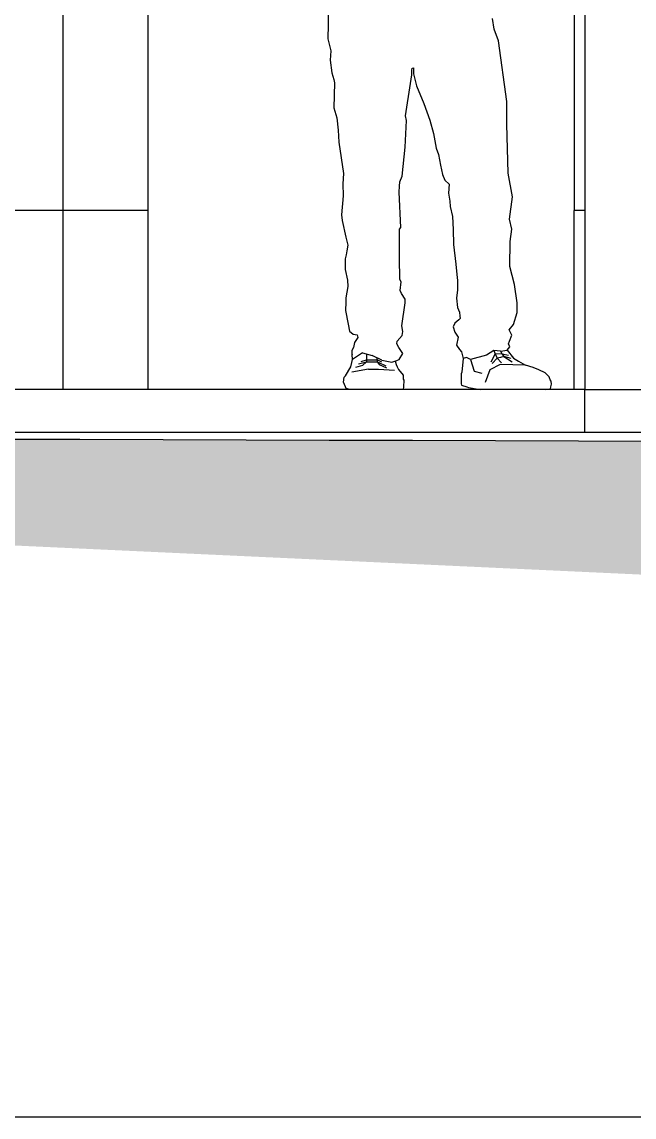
# Model space of a CAD drawing. Header units: metres. Extents: x 258817 to 259192, y 1878716 to 1878911.
# Drawn here: x 259007.113 to 259008.551, y 1878865.803 to 1878868.376 of the extents above; entities that cross this region are included whole.
import ezdxf

# ---------------------------------------------------------------- set-up
doc = ezdxf.new("R2010")
doc.units = ezdxf.units.M
doc.header["$MEASUREMENT"] = 0
doc.layers.add('SectionCutEdges', color=1, linetype='Continuous')
doc.layers.add('Vistas', color=7, linetype='Continuous')

# ---------------------------------------------------------------- blocks, each defined once
blk = doc.blocks.new('010 - Sección longitudinal 2')
for p, q in [((-8.6949, -2.6483), (-8.6949, -1.0083)), ((-7.6949, -1.0083), (-7.6949, -2.6483)), ((-8.8949, -2.6483), (-8.8949, -2.0183)), ((-8.2722, -2.1771), (-8.2728, -2.2112)), ((-8.2728, -2.2112), (-8.273, -2.2449)), ((-7.8828, -2.2223), (-7.8866, -2.1969)), ((-7.8727, -2.2493), (-7.8828, -2.2223)), ((-8.273, -2.2449), (-8.2662, -2.2729)), ((-7.8524, -2.3922), (-7.8727, -2.2493)), ((-8.2662, -2.2729), (-8.2674, -2.2947)), ((-8.2674, -2.2947), (-8.264, -2.325)), ((-8.0759, -2.3181), (-8.0754, -2.3134)), ((-8.0754, -2.3134), (-8.0723, -2.3127)), ((-8.0723, -2.3127), (-8.0717, -2.3271)), ((-8.264, -2.325), (-8.2595, -2.3404)), ((-8.2595, -2.3404), (-8.2574, -2.3481)), ((-8.0789, -2.3493), (-8.076, -2.3294)), ((-8.076, -2.3294), (-8.0759, -2.3181)), ((-8.0717, -2.3271), (-8.0646, -2.3551)), ((-8.2574, -2.3481), (-8.259, -2.4071)), ((-8.0906, -2.4254), (-8.0789, -2.3493)), ((-8.0646, -2.3551), (-8.0474, -2.3966)), ((-7.8528, -2.4451), (-7.8524, -2.3922)), ((-8.259, -2.4071), (-8.2523, -2.4302)), ((-8.0474, -2.3966), (-8.0338, -2.436)), ((-8.2523, -2.4302), (-8.2492, -2.4589)), ((-8.0913, -2.4989), (-8.0884, -2.4364)), ((-8.0884, -2.4364), (-8.0906, -2.4254)), ((-8.0338, -2.436), (-8.025, -2.4668)), ((-8.2492, -2.4589), (-8.2475, -2.4877)), ((-8.025, -2.4668), (-8.0184, -2.5015)), ((-7.8496, -2.5605), (-7.8528, -2.4451)), ((-8.2475, -2.4877), (-8.2363, -2.561)), ((-8.0989, -2.5674), (-8.0913, -2.4989)), ((-8.0184, -2.5015), (-8.0132, -2.5166)), ((-8.0132, -2.5166), (-8.0083, -2.5418)), ((-8.0083, -2.5418), (-8.0039, -2.5638)), ((-8.2363, -2.561), (-8.2382, -2.585)), ((-8.1041, -2.5809), (-8.0989, -2.5674)), ((-8.0039, -2.5638), (-7.9983, -2.577)), ((-7.8398, -2.6157), (-7.8496, -2.5605)), ((-8.2382, -2.585), (-8.2374, -2.6136)), ((-8.106, -2.6049), (-8.1049, -2.5912)), ((-8.1049, -2.5912), (-8.1041, -2.5809)), ((-7.9983, -2.577), (-7.9886, -2.5864)), ((-7.9886, -2.5864), (-7.9897, -2.6074)), ((-8.2374, -2.6136), (-8.2408, -2.6583)), ((-8.1018, -2.6881), (-8.106, -2.6049)), ((-7.9897, -2.6074), (-7.9865, -2.6258)), ((-7.8463, -2.6682), (-7.8398, -2.6157)), ((-8.8949, -2.6483), (-10.1992, -2.6483)), ((-8.8949, -3.0683), (-8.8949, -2.6483)), ((-8.6949, -2.6483), (-8.8949, -2.6483)), ((-8.6949, -3.0683), (-8.6949, -2.6483)), ((-7.9865, -2.6258), (-7.9858, -2.6386)), ((-7.9858, -2.6386), (-7.9804, -2.662)), ((-7.6949, -3.0683), (-7.6949, -2.6483)), ((-7.6699, -2.6483), (-7.6949, -2.6483)), ((-8.2408, -2.6583), (-8.2395, -2.6718)), ((-8.2395, -2.6718), (-8.231, -2.711)), ((-7.9804, -2.662), (-7.9786, -2.6924)), ((-7.8414, -2.6918), (-7.8463, -2.6682)), ((-8.1052, -2.7594), (-8.1046, -2.692)), ((-8.1046, -2.692), (-8.1018, -2.6881)), ((-7.9786, -2.6924), (-7.9777, -2.7277)), ((-7.8446, -2.7205), (-7.8414, -2.6918)), ((-8.231, -2.711), (-8.2265, -2.7292)), ((-7.8455, -2.7798), (-7.8446, -2.7205)), ((-8.2298, -2.7518), (-8.2326, -2.7612)), ((-8.2288, -2.7429), (-8.2298, -2.7518)), ((-8.2265, -2.7292), (-8.2288, -2.7429)), ((-7.9777, -2.7277), (-7.9724, -2.7739)), ((-8.2326, -2.7612), (-8.2327, -2.7869)), ((-8.1045, -2.8102), (-8.1052, -2.7594)), ((-7.9724, -2.7739), (-7.9703, -2.7981)), ((-8.2327, -2.7869), (-8.2267, -2.8119)), ((-7.9703, -2.7981), (-7.969, -2.8122)), ((-7.8347, -2.8219), (-7.8455, -2.7798)), ((-8.2263, -2.8263), (-8.2306, -2.8532)), ((-8.2267, -2.8119), (-8.2263, -2.8263)), ((-8.101, -2.8156), (-8.1045, -2.8102)), ((-8.103, -2.8359), (-8.101, -2.8156)), ((-7.969, -2.8122), (-7.9688, -2.8347)), ((-7.8284, -2.8647), (-7.8347, -2.8219)), ((-8.2306, -2.8532), (-8.231, -2.8634)), ((-8.1002, -2.8429), (-8.103, -2.8359)), ((-8.0919, -2.8565), (-8.1002, -2.8429)), ((-7.9688, -2.8347), (-7.9707, -2.8539)), ((-7.9707, -2.8539), (-7.9686, -2.8762)), ((-8.231, -2.8634), (-8.2317, -2.8827)), ((-8.0992, -2.9191), (-8.0913, -2.8645)), ((-8.0913, -2.8645), (-8.0919, -2.8565)), ((-7.9686, -2.8762), (-7.964, -2.8864)), ((-7.8283, -2.8872), (-7.8284, -2.8647)), ((-8.2317, -2.8827), (-8.2257, -2.9147)), ((-7.9656, -2.9046), (-7.9746, -2.9125)), ((-7.9625, -2.902), (-7.9656, -2.9046)), ((-7.964, -2.8864), (-7.9633, -2.896)), ((-7.9633, -2.896), (-7.9625, -2.902)), ((-7.8373, -2.9157), (-7.8283, -2.8872)), ((-8.2257, -2.9147), (-8.2226, -2.9316)), ((-8.2226, -2.9316), (-8.2137, -2.9383)), ((-8.0974, -2.9318), (-8.0992, -2.9191)), ((-8.0987, -2.9413), (-8.0974, -2.9318)), ((-7.9746, -2.9125), (-7.9785, -2.9213)), ((-7.9785, -2.9213), (-7.975, -2.9337)), ((-7.8473, -2.9283), (-7.8373, -2.9157)), ((-7.8407, -2.9411), (-7.8473, -2.9283)), ((-8.2137, -2.9383), (-8.2042, -2.9398)), ((-8.2031, -2.9461), (-8.2106, -2.9584)), ((-8.2042, -2.9398), (-8.2031, -2.9461)), ((-8.1109, -2.9613), (-8.1102, -2.9549)), ((-8.1102, -2.9549), (-8.0987, -2.9413)), ((-7.975, -2.9337), (-7.9669, -2.9456)), ((-7.9669, -2.9456), (-7.9713, -2.9641)), ((-7.8489, -2.9611), (-7.8463, -2.9547)), ((-7.8463, -2.9547), (-7.8407, -2.9411)), ((-8.2169, -2.9771), (-8.217, -2.9835)), ((-8.217, -2.9835), (-8.2162, -2.9866)), ((-8.213, -2.9694), (-8.2169, -2.9771)), ((-8.1919, -2.9821), (-8.2154, -2.9983)), ((-8.2106, -2.9584), (-8.213, -2.9694)), ((-8.1919, -2.9821), (-8.1693, -2.9889)), ((-8.1062, -2.9697), (-8.1109, -2.9613)), ((-8.0971, -2.984), (-8.1062, -2.9697)), ((-8.1057, -2.9976), (-8.0971, -2.984)), ((-7.9713, -2.9641), (-7.9639, -2.9746)), ((-7.9639, -2.9746), (-7.9591, -2.9796)), ((-7.9591, -2.9796), (-7.9553, -2.9956)), ((-7.883, -2.9765), (-7.9003, -2.9876)), ((-7.8677, -2.9781), (-7.883, -2.9765)), ((-7.883, -2.9765), (-7.8802, -2.9846)), ((-7.8677, -2.9781), (-7.8516, -2.9761)), ((-7.8677, -2.9781), (-7.8641, -2.9858)), ((-7.8516, -2.9761), (-7.8455, -2.9681)), ((-7.8516, -2.9761), (-7.8372, -2.9945)), ((-7.8455, -2.9681), (-7.8489, -2.9611)), ((-8.2195, -3.0149), (-8.2171, -3.0051)), ((-8.2171, -3.0051), (-8.2154, -2.9983)), ((-8.2154, -2.9983), (-8.2162, -2.9866)), ((-8.2009, -3.0079), (-8.1853, -3.004)), ((-8.1952, -3.0026), (-8.1821, -2.9984)), ((-8.1821, -3.0032), (-8.1916, -3.0123)), ((-8.1853, -3.004), (-8.1821, -3.0032)), ((-8.1821, -2.9873), (-8.1821, -2.9984)), ((-8.1821, -2.9984), (-8.1797, -2.9984)), ((-8.1821, -2.9999), (-8.1821, -3.0032)), ((-8.1821, -3.0032), (-8.1572, -3.0032)), ((-8.1797, -2.9984), (-8.1587, -2.9984)), ((-8.1461, -2.9998), (-8.1693, -2.9889)), ((-8.1587, -2.9984), (-8.1572, -2.9984)), ((-8.1572, -2.9984), (-8.1572, -2.9952)), ((-8.1463, -3.0045), (-8.1572, -2.9984)), ((-8.1572, -2.9984), (-8.1572, -2.9996)), ((-8.1572, -2.9996), (-8.1572, -3.0014)), ((-8.1572, -3.0014), (-8.1572, -3.0032)), ((-8.1572, -3.0032), (-8.1524, -3.0094)), ((-8.1572, -3.0032), (-8.1531, -3.0051)), ((-8.1531, -3.0051), (-8.1371, -3.0126)), ((-8.1524, -3.0094), (-8.1352, -3.0176)), ((-8.1461, -2.9998), (-8.1226, -3.0046)), ((-8.1226, -3.0046), (-8.1135, -3.0009)), ((-8.1135, -3.0009), (-8.1144, -3.0046)), ((-8.1144, -3.0046), (-8.1127, -3.0097)), ((-8.1135, -3.0009), (-8.1057, -2.9976)), ((-8.1127, -3.0097), (-8.1105, -3.0149)), ((-7.9553, -2.9956), (-7.9586, -3.028)), ((-7.9475, -2.993), (-7.9553, -2.9956)), ((-7.9379, -2.9983), (-7.9475, -2.993)), ((-7.9003, -2.9876), (-7.9379, -2.9983)), ((-7.9379, -2.9983), (-7.9293, -3.0256)), ((-7.8802, -2.9846), (-7.8904, -3.0044)), ((-7.8757, -2.9947), (-7.887, -3.0074)), ((-7.8802, -2.9846), (-7.8772, -2.992)), ((-7.8641, -2.9858), (-7.8802, -2.9846)), ((-7.8772, -2.992), (-7.8757, -2.9947)), ((-7.8678, -2.993), (-7.8757, -2.9947)), ((-7.8757, -2.9947), (-7.8651, -3.0057)), ((-7.86, -2.9912), (-7.8678, -2.993)), ((-7.8641, -2.9858), (-7.86, -2.9912)), ((-7.8486, -2.9887), (-7.8641, -2.9858)), ((-7.8428, -2.9956), (-7.86, -2.9912)), ((-7.86, -2.9912), (-7.8404, -3.0036)), ((-7.8372, -2.9945), (-7.8257, -3.0017)), ((-7.8257, -3.0017), (-7.809, -3.0116)), ((-8.2317, -3.036), (-8.2195, -3.0149)), ((-8.1778, -3.0206), (-8.2168, -3.0277)), ((-8.1916, -3.0123), (-8.2085, -3.0167)), ((-8.1778, -3.0206), (-8.1539, -3.0206)), ((-8.1539, -3.0206), (-8.1166, -3.0234)), ((-8.1105, -3.0149), (-8.1072, -3.0215)), ((-8.1072, -3.0215), (-8.0963, -3.0351)), ((-8.0963, -3.0351), (-8.0965, -3.044)), ((-7.9602, -3.032), (-7.9603, -3.0555)), ((-7.9586, -3.028), (-7.9602, -3.032)), ((-7.9293, -3.0256), (-7.9115, -3.0303)), ((-7.8926, -3.0222), (-7.9037, -3.0516)), ((-7.8688, -3.0099), (-7.8926, -3.0222)), ((-7.809, -3.0116), (-7.8688, -3.0099)), ((-7.7907, -3.0168), (-7.809, -3.0116)), ((-7.7774, -3.0222), (-7.7907, -3.0168)), ((-7.7628, -3.0294), (-7.7774, -3.0222)), ((-7.7532, -3.0388), (-7.7628, -3.0294)), ((-8.2361, -3.0513), (-8.2347, -3.0391)), ((-8.2317, -3.0623), (-8.2361, -3.0513)), ((-8.2347, -3.0391), (-8.2317, -3.036)), ((-8.0965, -3.044), (-8.0944, -3.0464)), ((-8.0944, -3.0464), (-8.0956, -3.0623)), ((-7.9603, -3.0555), (-7.9591, -3.0584)), ((-7.9591, -3.0584), (-7.9469, -3.0623)), ((-7.7507, -3.0461), (-7.7532, -3.0388)), ((-7.7489, -3.0487), (-7.7507, -3.0461)), ((-7.7495, -3.0623), (-7.7481, -3.0558)), ((-7.7481, -3.0558), (-7.7489, -3.0487)), ((-8.2303, -3.0657), (-8.2317, -3.0623)), ((-8.2215, -3.0683), (-8.2303, -3.0657)), ((-8.0956, -3.0623), (-8.096, -3.0683)), ((-7.9469, -3.0623), (-7.9432, -3.0635)), ((-7.9432, -3.0635), (-7.9199, -3.0675)), ((-7.9199, -3.0675), (-7.9148, -3.0683)), ((-7.7617, -3.0683), (-7.7505, -3.0669)), ((-7.7505, -3.0669), (-7.7495, -3.0623)), ((-7.6699, -3.1683), (-7.5199, -3.1683))]:
    blk.add_line(p, q)
at = {"layer": 'SectionCutEdges'}
for p, q in [((-7.6699, -0.3483), (-7.6699, -2.6483)), ((-7.6699, -2.6483), (-7.6699, -3.0683)), ((-8.8949, -3.0683), (-10.2005, -3.0683)), ((-8.6949, -3.0683), (-8.8949, -3.0683)), ((-8.6449, -3.0683), (-8.6949, -3.0683)), ((-8.2215, -3.0683), (-8.6449, -3.0683)), ((-8.096, -3.0683), (-8.2215, -3.0683)), ((-7.9148, -3.0683), (-8.096, -3.0683)), ((-7.7617, -3.0683), (-7.9148, -3.0683)), ((-7.7449, -3.0683), (-7.7617, -3.0683)), ((-7.6949, -3.0683), (-7.7449, -3.0683)), ((-7.6699, -3.0683), (-7.6949, -3.0683)), ((-7.6699, -3.0683), (-7.5199, -3.0683)), ((-7.6699, -3.1683), (-7.6699, -3.0683)), ((-15.5499, -3.1683), (-7.6699, -3.1683))]:
    blk.add_line(p, q, dxfattribs=at)

msp = doc.modelspace()

# ---------------------------------------------------------------- hatches: boundary and pattern name
at = {"layer": 'Vistas'}
h = msp.add_hatch(dxfattribs=at)
h.set_pattern_fill('EARTH', color=256)
h.set_pattern_definition([(0, (-74.26602, 57.80024), (0.25, 0.25), [0.25, -0.25]), (0, (-74.26602, 57.894), (0.25, 0.25), [0.25, -0.25]), (0, (-74.26602, 57.98774), (0.25, 0.25), [0.25, -0.25]), (90, (-74.23477, 58.019), (-0.25, 0.25), [0.25, -0.25]), (90, (-74.14102, 58.019), (-0.25, 0.25), [0.25, -0.25]), (90, (-74.04727, 58.019), (-0.25, 0.25), [0.25, -0.25])])
edge = h.paths.add_edge_path()
edge.add_spline(control_points=[(259034.3909, 1878867.41256), (259034.7914, 1878867.42253), (259035.33979, 1878867.43617), (259035.88651, 1878867.47953), (259036.03396, 1878867.49122)], knot_values=[0, 0, 0, 0, 1.2014582, 1.6451542, 1.6451542, 1.6451542, 1.6451542], degree=3, periodic=0)
edge.add_spline(control_points=[(259034.3909, 1878867.41256), (259033.74258, 1878867.41256), (259033.09427, 1878867.41256), (259032.44595, 1878867.41256), (259031.96231, 1878867.41729), (259031.3811, 1878867.42297), (259029.78339, 1878867.58891), (259028.56001, 1878867.24376), (259026.80226, 1878867.42581), (259017.71425, 1878867.3337), (259008.7221, 1878867.39963), (259000.33578, 1878867.41268), (259000.26403, 1878867.41212), (259000.16795, 1878867.41446), (259000.03057, 1878867.42842), (258999.83945, 1878867.44401), (258999.68698, 1878867.50842), (258999.44221, 1878867.50369), (258999.02936, 1878867.50174), (258998.63699, 1878867.53417), (258998.39579, 1878867.5541)], knot_values=[0, 0, 0, 0, 1, 1, 1, 2.4498074, 2.7422815, 5.8138454, 6.1063195, 8.038155, 33.038155, 33.1170765, 33.1968501, 33.2533997, 33.4052856, 33.6111334, 33.8267712, 33.8877775, 34.3422812, 35.0674593, 35.0674593, 35.0674593, 35.0674593], weights=[1, 1, 1, 1, 1, 1, 1, 1, 1, 1, 1, 1, 1, 1, 1, 1, 1, 1, 1, 1, 1], degree=3, periodic=0)
edge.add_line((258998.34569, 1878865.80344), (258998.34569, 1878867.55198))
edge.add_line((259036.03396, 1878865.80344), (258998.34569, 1878865.80344))
edge.add_line((259036.03396, 1878867.49122), (259036.03396, 1878865.80344))

# ---------------------------------------------------------------- linework, layer by layer
msp.add_line((259036.03396, 1878865.80344), (258998.34569, 1878865.80344), dxfattribs=at)
msp.add_open_spline([(259034.3909, 1878867.41256), (259033.74258, 1878867.41256), (259033.09427, 1878867.41256), (259032.44595, 1878867.41256), (259031.96231, 1878867.41729), (259031.3811, 1878867.42297), (259029.78339, 1878867.58891), (259028.56001, 1878867.24376), (259026.80226, 1878867.42581), (259017.71425, 1878867.3337), (259008.7221, 1878867.39963), (259000.33578, 1878867.41268), (259000.26403, 1878867.41212), (259000.16795, 1878867.41446), (259000.03057, 1878867.42842), (258999.83945, 1878867.44401), (258999.68698, 1878867.50842), (258999.44221, 1878867.50369), (258999.02936, 1878867.50174), (258998.63699, 1878867.53417), (258998.39579, 1878867.5541)], degree=3, knots=[0, 0, 0, 0, 1, 1, 1, 2.4498074, 2.7422815, 5.8138454, 6.1063195, 8.038155, 33.038155, 33.1170765, 33.1968501, 33.2533997, 33.4052856, 33.6111334, 33.8267712, 33.8877775, 34.3422812, 35.0674593, 35.0674593, 35.0674593, 35.0674593], dxfattribs=at)

# ---------------------------------------------------------------- block references
msp.add_blockref('010 - Sección longitudinal 2', (259016.10486, 1878870.58089), dxfattribs=at)

doc.saveas('drawing.dxf')
